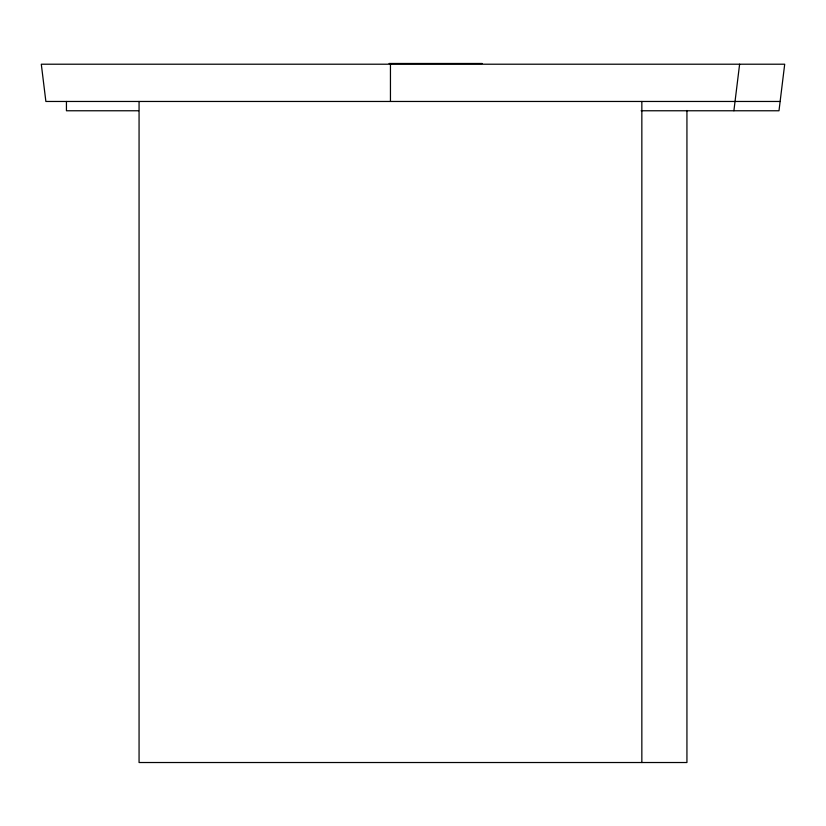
<?xml version="1.0" encoding="UTF-8"?>
<svg xmlns="http://www.w3.org/2000/svg" width="826" height="826" viewBox="0 0 826 826"><rect width="100%" height="100%" fill="white"/><g stroke="black" fill="none" stroke-linecap="round" stroke-linejoin="round"><path stroke-width="1.24" d="M733.891 110.767L739.611 64.211M389.077 63.478L482.188 63.478M780.126 101.464L45.874 101.464L41.3 64.211L784.7 64.211L778.99 110.767L641.121 110.767M138.592 110.767L66.441 110.767L66.441 101.464M686.933 110.477L686.933 762.522L139.067 762.522L139.067 101.464M641.843 101.464L641.843 762.522M390.45 64.211L390.45 101.464"/></g></svg>
